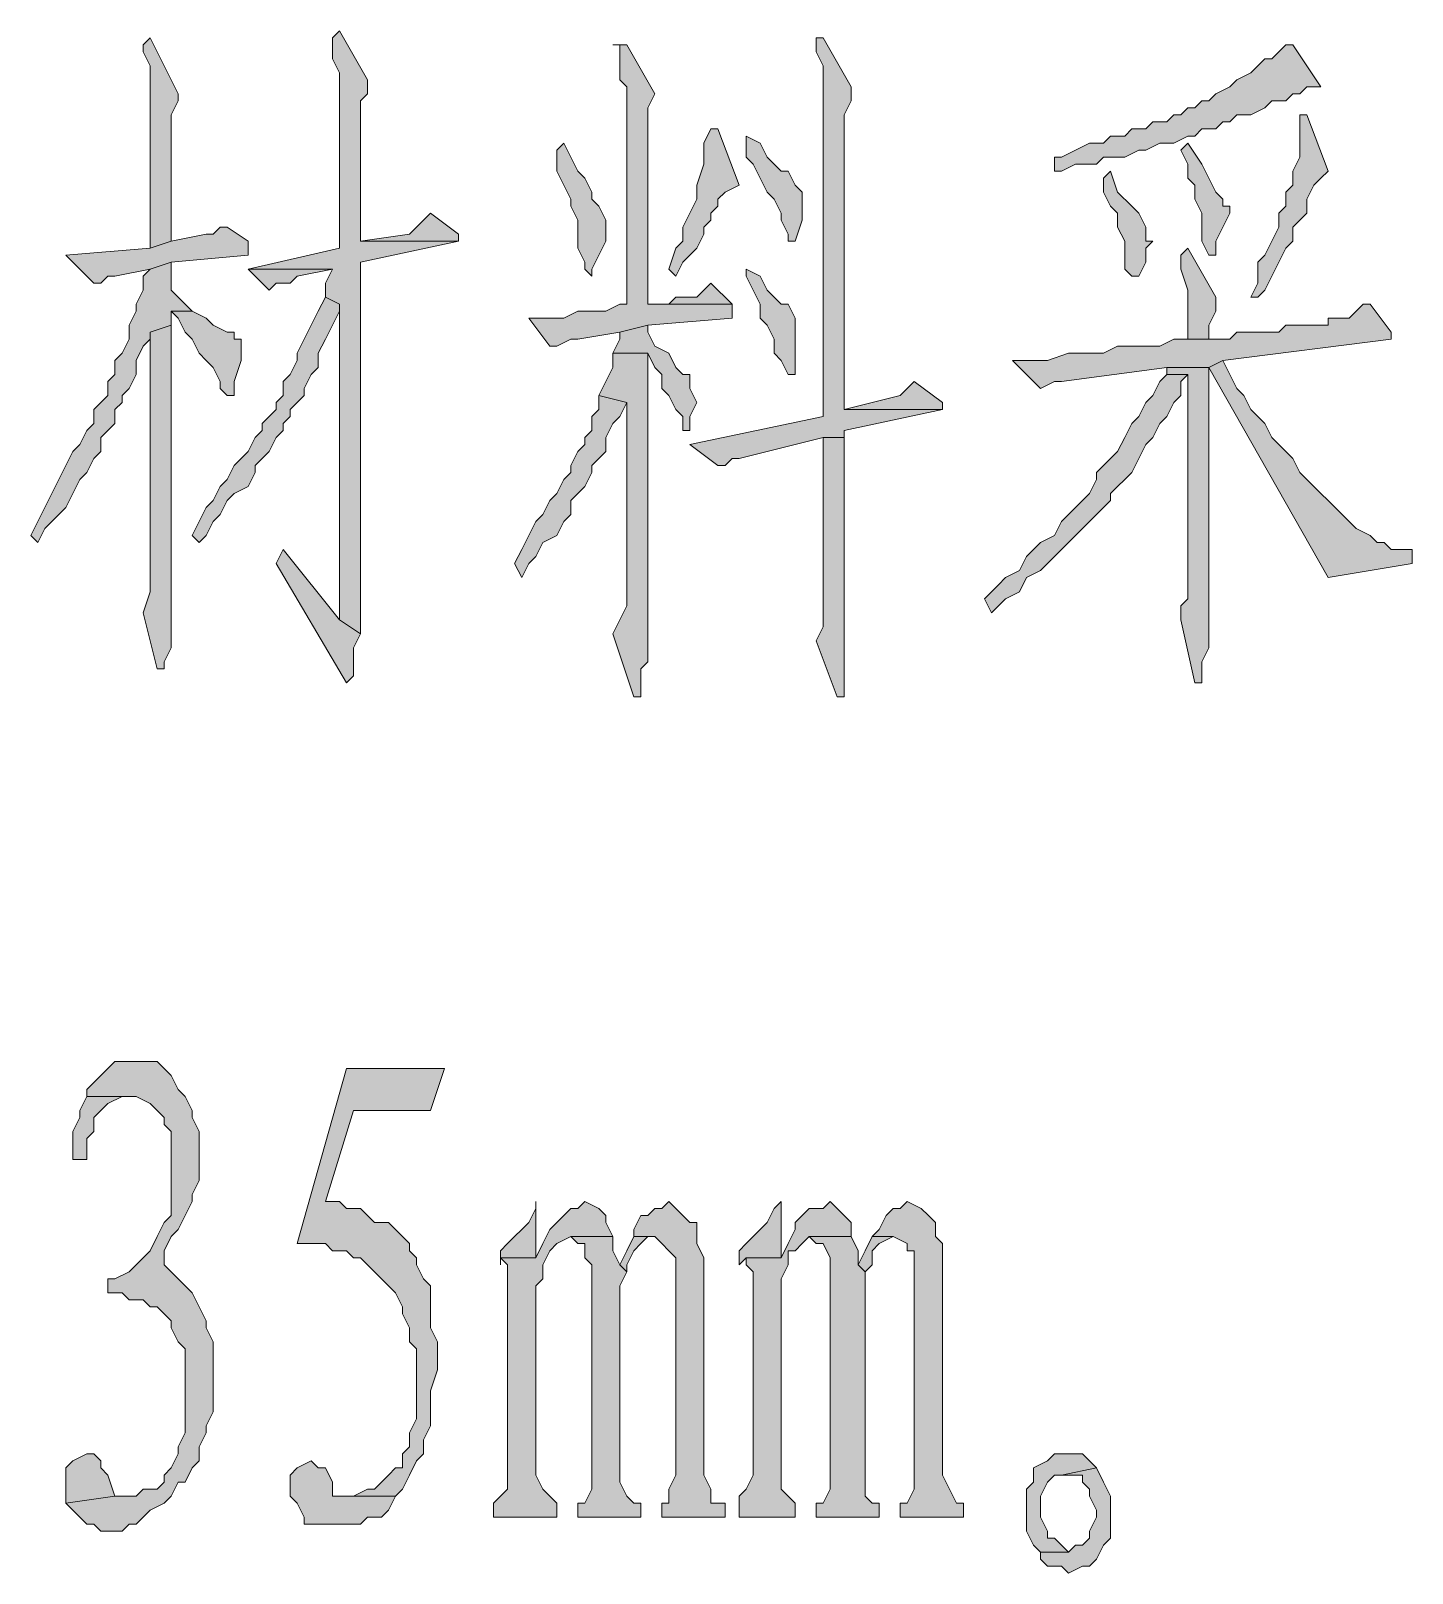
# Model space of a CAD drawing. Header units: millimetres. Extents: x 24 to 410, y 10 to 282.
# Drawn here: x 318.3 to 326.64, y 75.01 to 84.33 of the extents above; entities that cross this region are included whole.
import ezdxf

# ---------------------------------------------------------------- set-up
doc = ezdxf.new("R2010")
doc.units = ezdxf.units.MM

msp = doc.modelspace()

# ---------------------------------------------------------------- hatches: boundary and pattern name
h = msp.add_hatch(color=7)
h.dxf.hatch_style = 2
h.paths.add_polyline_path([(319.024, 84.285667), (318.981667, 84.243333), (318.981667, 84.201), (319.024, 84.116333), (319.024, 83.015667), (319.151, 83.058), (319.151, 83.439), (319.151, 83.481333), (319.151, 83.82), (319.193333, 83.904667), (319.193333, 83.947)])
h = msp.add_hatch(color=7)
h.dxf.hatch_style = 2
h.paths.add_polyline_path([(320.167, 84.328), (320.124667, 84.285667), (320.124667, 84.158667), (320.167, 84.074), (320.167, 83.015667), (319.616667, 82.888667), (320.124667, 82.888667), (320.082333, 82.804), (320.082333, 82.719333), (320.167, 82.677), (320.167, 80.772), (320.294, 80.687333), (320.294, 81.364667), (320.294, 81.534), (320.294, 82.931), (320.886667, 83.058), (320.294, 83.058), (320.294, 83.100333), (320.294, 83.904667), (320.336333, 83.947), (320.336333, 84.031667)])
h = msp.add_hatch(color=7)
h.dxf.hatch_style = 2
h.paths.add_polyline_path([(323.088, 84.285667), (323.045667, 84.285667), (323.045667, 84.201), (323.088, 84.116333), (323.088, 82.338333), (323.088, 82.296), (323.088, 81.999667), (322.283667, 81.830333), (322.453, 81.703333), (322.495333, 81.703333), (322.537667, 81.745667), (322.58, 81.745667), (323.088, 81.872667), (323.215, 81.872667), (323.215, 81.915), (323.807667, 82.042), (323.215, 82.042), (323.215, 82.126667), (323.215, 83.82), (323.257333, 83.904667), (323.257333, 83.989333)])
h = msp.add_hatch(color=7)
h.dxf.hatch_style = 2
h.paths.add_polyline_path([(321.902667, 84.243333), (321.818, 84.243333), (321.860333, 84.243333), (321.860333, 84.031667), (321.902667, 83.989333), (321.902667, 82.677), (321.860333, 82.677), (321.775667, 82.634667), (321.606333, 82.634667), (321.521667, 82.592333), (321.31, 82.592333), (321.437, 82.423), (321.479333, 82.423), (321.564, 82.465333), (321.606333, 82.465333), (321.860333, 82.507667), (322.029667, 82.55), (322.537667, 82.592333), (322.537667, 82.677), (322.029667, 82.677), (322.029667, 83.862333), (322.072, 83.947)])
h = msp.add_hatch(color=7)
h.dxf.hatch_style = 2
h.paths.add_polyline_path([(325.924333, 84.243333), (325.882, 84.243333), (325.839667, 84.201), (325.797333, 84.158667), (325.755, 84.158667), (325.712667, 84.116333), (325.670333, 84.074), (325.585667, 84.031667), (325.543333, 83.989333), (325.458667, 83.947), (325.416333, 83.904667), (325.374, 83.904667), (325.331667, 83.862333), (325.289333, 83.862333), (325.247, 83.82), (325.204667, 83.82), (325.162333, 83.777667), (325.077667, 83.777667), (325.035333, 83.735333), (324.950667, 83.735333), (324.908333, 83.693), (324.823667, 83.693), (324.781333, 83.650667), (324.696667, 83.650667), (324.612, 83.608333), (324.527333, 83.566), (324.485, 83.566), (324.485, 83.481333), (324.527333, 83.481333), (324.612, 83.523667), (324.739, 83.523667), (324.781333, 83.566), (324.908333, 83.566), (324.993, 83.608333), (325.035333, 83.608333), (325.12, 83.650667), (325.204667, 83.650667), (325.289333, 83.693), (325.331667, 83.693), (325.374, 83.735333), (325.458667, 83.735333), (325.501, 83.777667), (325.543333, 83.777667), (325.585667, 83.82), (325.670333, 83.82), (325.755, 83.862333), (325.797333, 83.904667), (325.882, 83.904667), (325.924333, 83.947), (325.966667, 83.947), (326.009, 83.989333), (326.093667, 83.989333)])
h = msp.add_hatch(color=7)
h.dxf.hatch_style = 2
h.paths.add_polyline_path([(326.009, 83.82), (325.966667, 83.82), (325.966667, 83.735333), (325.966667, 83.566), (325.924333, 83.481333), (325.924333, 83.396667), (325.882, 83.354333), (325.882, 83.269667), (325.839667, 83.227333), (325.839667, 83.142667), (325.797333, 83.058), (325.755, 82.973333), (325.712667, 82.931), (325.712667, 82.804), (325.670333, 82.719333), (325.712667, 82.719333), (325.755, 82.761667), (325.797333, 82.846333), (325.839667, 82.931), (325.882, 83.015667), (325.924333, 83.058), (325.924333, 83.142667), (325.966667, 83.185), (326.009, 83.227333), (326.009, 83.312), (326.051333, 83.396667), (326.093667, 83.439), (326.136, 83.481333)])
h = msp.add_hatch(color=7)
h.dxf.hatch_style = 2
h.paths.add_polyline_path([(322.453, 83.735333), (322.410667, 83.735333), (322.368333, 83.650667), (322.368333, 83.523667), (322.326, 83.396667), (322.326, 83.312), (322.283667, 83.227333), (322.241333, 83.142667), (322.241333, 83.058), (322.199, 83.015667), (322.156667, 82.888667), (322.199, 82.846333), (322.241333, 82.931), (322.326, 83.015667), (322.368333, 83.100333), (322.368333, 83.142667), (322.410667, 83.185), (322.410667, 83.227333), (322.453, 83.269667), (322.453, 83.312), (322.495333, 83.354333), (322.58, 83.396667)])
h = msp.add_hatch(color=7)
h.dxf.hatch_style = 2
h.paths.add_polyline_path([(321.521667, 83.650667), (321.479333, 83.608333), (321.479333, 83.481333), (321.521667, 83.396667), (321.564, 83.312), (321.564, 83.269667), (321.606333, 83.185), (321.606333, 83.015667), (321.648667, 82.931), (321.648667, 82.888667), (321.691, 82.846333), (321.691, 82.888667), (321.733333, 82.973333), (321.775667, 83.058), (321.775667, 83.185), (321.733333, 83.269667), (321.691, 83.312), (321.691, 83.354333), (321.648667, 83.439), (321.606333, 83.481333), (321.564, 83.566)])
h = msp.add_hatch(color=7)
h.dxf.hatch_style = 2
h.paths.add_polyline_path([(322.622333, 83.693), (322.622333, 83.566), (322.664667, 83.523667), (322.707, 83.439), (322.749333, 83.354333), (322.791667, 83.312), (322.834, 83.227333), (322.834, 83.185), (322.876333, 83.100333), (322.876333, 83.058), (322.918667, 83.058), (322.961, 83.185), (322.961, 83.354333), (322.918667, 83.396667), (322.876333, 83.481333), (322.834, 83.481333), (322.791667, 83.523667), (322.749333, 83.566), (322.707, 83.650667)])
h = msp.add_hatch(color=7)
h.dxf.hatch_style = 2
h.paths.add_polyline_path([(325.289333, 83.650667), (325.247, 83.608333), (325.289333, 83.523667), (325.289333, 83.439), (325.331667, 83.396667), (325.331667, 83.312), (325.374, 83.227333), (325.374, 83.058), (325.416333, 82.973333), (325.458667, 82.973333), (325.458667, 83.058), (325.501, 83.142667), (325.543333, 83.227333), (325.543333, 83.269667), (325.501, 83.269667), (325.501, 83.312), (325.458667, 83.354333), (325.416333, 83.439), (325.374, 83.523667)])
h = msp.add_hatch(color=7)
h.dxf.hatch_style = 2
h.paths.add_polyline_path([(324.823667, 83.481333), (324.781333, 83.439), (324.781333, 83.354333), (324.823667, 83.269667), (324.866, 83.227333), (324.866, 83.142667), (324.908333, 83.058), (324.908333, 82.888667), (324.950667, 82.846333), (324.993, 82.846333), (325.035333, 82.931), (325.035333, 83.015667), (325.077667, 83.058), (325.035333, 83.058), (325.035333, 83.100333), (325.035333, 83.142667), (324.993, 83.227333), (324.950667, 83.269667), (324.866, 83.354333)])
h = msp.add_hatch(color=7)
h.dxf.hatch_style = 2
h.paths.add_polyline_path([(320.717333, 83.227333), (320.675, 83.185), (320.632667, 83.142667), (320.590333, 83.100333), (320.294, 83.058), (320.886667, 83.058), (320.886667, 83.100333)])
h = msp.add_hatch(color=7)
h.dxf.hatch_style = 2
h.paths.add_polyline_path([(319.489667, 83.142667), (319.447333, 83.142667), (319.405, 83.100333), (319.362667, 83.100333), (319.151, 83.058), (319.024, 83.015667), (318.516, 82.973333), (318.685333, 82.804), (318.727667, 82.804), (318.77, 82.846333), (318.812333, 82.846333), (319.024, 82.888667), (319.151, 82.931), (319.616667, 82.973333), (319.616667, 83.058)])
h = msp.add_hatch(color=7)
h.dxf.hatch_style = 2
h.paths.add_polyline_path([(325.289333, 83.015667), (325.247, 82.973333), (325.247, 82.888667), (325.289333, 82.761667), (325.289333, 82.465333), (325.416333, 82.465333), (325.416333, 82.55), (325.458667, 82.634667), (325.458667, 82.719333)])
h = msp.add_hatch(color=7)
h.dxf.hatch_style = 2
h.paths.add_polyline_path([(319.151, 82.931), (319.024, 82.888667), (318.981667, 82.846333), (318.981667, 82.761667), (318.939333, 82.677), (318.939333, 82.634667), (318.897, 82.55), (318.897, 82.465333), (318.854667, 82.380667), (318.812333, 82.338333), (318.812333, 82.253667), (318.77, 82.211333), (318.77, 82.126667), (318.727667, 82.084333), (318.685333, 82.042), (318.685333, 81.957333), (318.643, 81.915), (318.600667, 81.830333), (318.558333, 81.788), (318.516, 81.703333), (318.473667, 81.618667), (318.431333, 81.534), (318.389, 81.449333), (318.346667, 81.364667), (318.304333, 81.28), (318.346667, 81.237667), (318.389, 81.322333), (318.473667, 81.407), (318.516, 81.449333), (318.558333, 81.534), (318.600667, 81.618667), (318.643, 81.661), (318.685333, 81.745667), (318.727667, 81.788), (318.727667, 81.872667), (318.77, 81.915), (318.812333, 81.957333), (318.812333, 82.042), (318.854667, 82.084333), (318.854667, 82.126667), (318.897, 82.169), (318.939333, 82.253667), (318.939333, 82.338333), (318.981667, 82.423), (319.024, 82.465333), (319.024, 82.507667), (319.151, 82.55), (319.151, 82.634667), (319.278, 82.634667), (319.193333, 82.719333), (319.151, 82.761667)])
h = msp.add_hatch(color=7)
h.dxf.hatch_style = 2
h.paths.add_polyline_path([(319.616667, 82.888667), (319.743667, 82.761667), (319.786, 82.804), (319.870667, 82.804), (319.913, 82.846333), (320.124667, 82.888667)])
h = msp.add_hatch(color=7)
h.dxf.hatch_style = 2
h.paths.add_polyline_path([(322.622333, 82.888667), (322.622333, 82.846333), (322.664667, 82.761667), (322.707, 82.677), (322.707, 82.592333), (322.749333, 82.55), (322.791667, 82.465333), (322.791667, 82.380667), (322.834, 82.338333), (322.876333, 82.253667), (322.918667, 82.253667), (322.918667, 82.380667), (322.918667, 82.592333), (322.876333, 82.677), (322.834, 82.677), (322.791667, 82.719333), (322.749333, 82.761667), (322.707, 82.846333)])
h = msp.add_hatch(color=7)
h.dxf.hatch_style = 2
h.paths.add_polyline_path([(322.410667, 82.804), (322.326, 82.719333), (322.199, 82.719333), (322.156667, 82.677), (322.029667, 82.677), (322.537667, 82.677)])
h = msp.add_hatch(color=7)
h.dxf.hatch_style = 2
h.paths.add_polyline_path([(320.082333, 82.719333), (320.04, 82.634667), (319.997667, 82.55), (319.955333, 82.465333), (319.913, 82.380667), (319.913, 82.338333), (319.870667, 82.253667), (319.828333, 82.211333), (319.828333, 82.126667), (319.786, 82.084333), (319.786, 82.042), (319.743667, 81.999667), (319.701333, 81.957333), (319.701333, 81.915), (319.659, 81.872667), (319.616667, 81.788), (319.574333, 81.745667), (319.532, 81.703333), (319.489667, 81.618667), (319.447333, 81.576333), (319.405, 81.491667), (319.362667, 81.449333), (319.320333, 81.364667), (319.278, 81.28), (319.320333, 81.237667), (319.362667, 81.28), (319.405, 81.364667), (319.447333, 81.407), (319.489667, 81.491667), (319.532, 81.534), (319.616667, 81.576333), (319.659, 81.661), (319.659, 81.703333), (319.701333, 81.745667), (319.743667, 81.788), (319.786, 81.872667), (319.828333, 81.915), (319.828333, 81.957333), (319.870667, 81.999667), (319.870667, 82.042), (319.913, 82.084333), (319.955333, 82.126667), (319.955333, 82.169), (319.997667, 82.253667), (320.04, 82.296), (320.04, 82.380667), (320.082333, 82.465333), (320.124667, 82.55), (320.167, 82.634667), (320.167, 82.677)])
h = msp.add_hatch(color=7)
h.dxf.hatch_style = 2
h.paths.add_polyline_path([(319.278, 82.634667), (319.151, 82.634667), (319.193333, 82.592333), (319.235667, 82.507667), (319.278, 82.465333), (319.320333, 82.380667), (319.362667, 82.338333), (319.405, 82.296), (319.447333, 82.211333), (319.447333, 82.169), (319.489667, 82.126667), (319.532, 82.126667), (319.532, 82.211333), (319.574333, 82.338333), (319.574333, 82.465333), (319.532, 82.465333), (319.532, 82.507667), (319.489667, 82.507667), (319.405, 82.55), (319.362667, 82.592333)])
h = msp.add_hatch(color=7)
h.dxf.hatch_style = 2
h.paths.add_polyline_path([(326.39, 82.677), (326.347667, 82.677), (326.305333, 82.634667), (326.263, 82.592333), (326.136, 82.592333), (326.136, 82.55), (325.882, 82.55), (325.839667, 82.507667), (325.585667, 82.507667), (325.543333, 82.465333), (325.458667, 82.465333), (325.204667, 82.465333), (325.12, 82.423), (324.866, 82.423), (324.781333, 82.380667), (324.569667, 82.380667), (324.442667, 82.338333), (324.231, 82.338333), (324.400333, 82.169), (324.485, 82.211333), (324.527333, 82.211333), (325.162333, 82.296), (325.416333, 82.296), (325.501, 82.338333), (326.517, 82.465333), (326.517, 82.507667)])
h = msp.add_hatch(color=7)
h.dxf.hatch_style = 2
h.paths.add_polyline_path([(319.151, 82.55), (319.024, 82.507667), (319.024, 80.941333), (318.981667, 80.814333), (319.066333, 80.475667), (319.108667, 80.475667), (319.108667, 80.518), (319.151, 80.602667)])
h = msp.add_hatch(color=7)
h.dxf.hatch_style = 2
h.paths.add_polyline_path([(322.029667, 82.55), (321.860333, 82.507667), (321.860333, 82.465333), (321.818, 82.380667), (322.029667, 82.380667), (322.072, 82.296), (322.114333, 82.253667), (322.114333, 82.169), (322.156667, 82.126667), (322.199, 82.042), (322.241333, 81.999667), (322.241333, 81.915), (322.283667, 81.915), (322.283667, 81.999667), (322.326, 82.084333), (322.283667, 82.169), (322.283667, 82.253667), (322.241333, 82.253667), (322.199, 82.296), (322.156667, 82.380667), (322.072, 82.423), (322.029667, 82.507667)])
h = msp.add_hatch(color=7)
h.dxf.hatch_style = 2
h.paths.add_polyline_path([(321.818, 82.380667), (321.818, 82.296), (321.775667, 82.211333), (321.733333, 82.126667), (321.902667, 82.084333), (321.902667, 80.856667), (321.860333, 80.772), (321.818, 80.687333), (321.945, 80.306333), (321.987333, 80.306333), (321.987333, 80.475667), (322.029667, 80.518), (322.029667, 82.380667)])
h = msp.add_hatch(color=7)
h.dxf.hatch_style = 2
h.paths.add_polyline_path([(325.501, 82.338333), (325.416333, 82.296), (326.136, 81.026), (326.644, 81.110667), (326.644, 81.195333), (326.601667, 81.195333), (326.517, 81.195333), (326.474667, 81.237667), (326.432333, 81.237667), (326.39, 81.28), (326.305333, 81.322333), (326.263, 81.364667), (326.220667, 81.407), (326.178333, 81.449333), (326.136, 81.491667), (326.093667, 81.534), (326.051333, 81.576333), (326.009, 81.618667), (325.966667, 81.661), (325.924333, 81.745667), (325.882, 81.788), (325.839667, 81.830333), (325.797333, 81.872667), (325.755, 81.957333), (325.712667, 81.999667), (325.670333, 82.042), (325.628, 82.126667), (325.585667, 82.169), (325.543333, 82.253667)])
h = msp.add_hatch(color=7)
h.dxf.hatch_style = 2
h.paths.add_polyline_path([(325.162333, 82.253667), (325.12, 82.211333), (325.077667, 82.126667), (325.035333, 82.084333), (324.993, 81.999667), (324.950667, 81.957333), (324.908333, 81.872667), (324.866, 81.788), (324.823667, 81.745667), (324.781333, 81.703333), (324.739, 81.661), (324.739, 81.618667), (324.696667, 81.534), (324.654333, 81.491667), (324.612, 81.449333), (324.569667, 81.407), (324.527333, 81.364667), (324.485, 81.28), (324.400333, 81.237667), (324.358, 81.195333), (324.315667, 81.153), (324.273333, 81.068333), (324.188667, 81.026), (324.146333, 80.983667), (324.061667, 80.899), (324.104, 80.814333), (324.146333, 80.856667), (324.188667, 80.899), (324.273333, 80.941333), (324.315667, 81.026), (324.400333, 81.068333), (324.442667, 81.110667), (324.485, 81.153), (324.527333, 81.195333), (324.569667, 81.237667), (324.654333, 81.322333), (324.696667, 81.364667), (324.739, 81.407), (324.781333, 81.449333), (324.823667, 81.491667), (324.823667, 81.534), (324.866, 81.576333), (324.908333, 81.618667), (324.950667, 81.661), (324.993, 81.745667), (325.035333, 81.830333), (325.077667, 81.872667), (325.12, 81.957333), (325.162333, 81.999667), (325.204667, 82.084333), (325.247, 82.126667), (325.247, 82.211333), (325.289333, 82.253667)])
h = msp.add_hatch(color=7)
h.dxf.hatch_style = 2
h.paths.add_polyline_path([(325.416333, 82.296), (325.162333, 82.296), (325.162333, 82.253667), (325.289333, 82.253667), (325.289333, 82.169), (325.289333, 80.899), (325.247, 80.856667), (325.247, 80.772), (325.331667, 80.391), (325.374, 80.391), (325.374, 80.433333), (325.374, 80.518), (325.416333, 80.602667), (325.416333, 80.687333)])
h = msp.add_hatch(color=7)
h.dxf.hatch_style = 2
h.paths.add_polyline_path([(323.638333, 82.211333), (323.596, 82.169), (323.553667, 82.126667), (323.215, 82.042), (323.807667, 82.042), (323.807667, 82.084333)])
h = msp.add_hatch(color=7)
h.dxf.hatch_style = 2
h.paths.add_polyline_path([(321.733333, 82.126667), (321.733333, 82.042), (321.691, 81.999667), (321.691, 81.915), (321.648667, 81.872667), (321.648667, 81.830333), (321.606333, 81.788), (321.564, 81.703333), (321.564, 81.661), (321.521667, 81.618667), (321.479333, 81.534), (321.437, 81.491667), (321.394667, 81.407), (321.352333, 81.364667), (321.31, 81.28), (321.267667, 81.195333), (321.225333, 81.110667), (321.267667, 81.026), (321.31, 81.110667), (321.352333, 81.153), (321.394667, 81.237667), (321.479333, 81.28), (321.521667, 81.364667), (321.564, 81.407), (321.564, 81.491667), (321.606333, 81.534), (321.648667, 81.576333), (321.691, 81.661), (321.691, 81.703333), (321.733333, 81.745667), (321.775667, 81.788), (321.775667, 81.872667), (321.818, 81.957333), (321.860333, 81.999667), (321.902667, 82.084333)])
h = msp.add_hatch(color=7)
h.dxf.hatch_style = 2
h.paths.add_polyline_path([(323.215, 81.872667), (323.088, 81.872667), (323.088, 81.830333), (323.088, 80.729667), (323.045667, 80.645), (323.172667, 80.306333), (323.215, 80.306333), (323.215, 80.348667), (323.215, 80.433333), (323.215, 80.475667)])
h = msp.add_hatch(color=7)
h.dxf.hatch_style = 2
h.paths.add_polyline_path([(319.828333, 81.195333), (319.786, 81.110667), (320.209333, 80.391), (320.251667, 80.433333), (320.251667, 80.602667), (320.294, 80.687333), (320.167, 80.772)])
h = msp.add_hatch(color=7)
h.dxf.hatch_style = 2
h.paths.add_polyline_path([(318.939333, 78.105), (318.812333, 78.105), (318.77, 78.062667), (318.727667, 78.020333), (318.685333, 77.978), (318.643, 77.935667), (318.643, 77.893333), (318.897, 77.893333), (318.939333, 77.893333), (319.024, 77.851), (319.066333, 77.808667), (319.108667, 77.766333), (319.108667, 77.724), (319.151, 77.681667), (319.151, 77.173667), (319.108667, 77.131333), (319.066333, 77.046667), (319.024, 76.962), (318.981667, 76.919667), (318.939333, 76.877333), (318.897, 76.835), (318.812333, 76.792667), (318.77, 76.792667), (318.77, 76.708), (318.854667, 76.708), (318.897, 76.665667), (318.981667, 76.665667), (319.024, 76.623333), (319.066333, 76.623333), (319.108667, 76.581), (319.151, 76.538667), (319.151, 76.496333), (319.193333, 76.411667), (319.235667, 76.369333), (319.235667, 75.861333), (319.193333, 75.776667), (319.193333, 75.734333), (319.151, 75.649667), (319.108667, 75.607333), (319.108667, 75.565), (319.066333, 75.522667), (318.981667, 75.522667), (318.939333, 75.480333), (318.812333, 75.480333), (318.516, 75.438), (318.558333, 75.395667), (318.600667, 75.353333), (318.643, 75.311), (318.685333, 75.311), (318.727667, 75.268667), (318.854667, 75.268667), (318.897, 75.311), (318.939333, 75.311), (318.981667, 75.353333), (319.024, 75.395667), (319.108667, 75.438), (319.151, 75.480333), (319.193333, 75.565), (319.235667, 75.565), (319.278, 75.649667), (319.320333, 75.692), (319.320333, 75.776667), (319.362667, 75.861333), (319.362667, 75.903667), (319.405, 75.988333), (319.405, 76.411667), (319.362667, 76.496333), (319.362667, 76.538667), (319.320333, 76.623333), (319.278, 76.708), (319.235667, 76.750333), (319.193333, 76.792667), (319.151, 76.835), (319.108667, 76.877333), (319.108667, 76.962), (319.151, 77.046667), (319.193333, 77.089), (319.235667, 77.173667), (319.278, 77.258333), (319.278, 77.300667), (319.320333, 77.385333), (319.320333, 77.681667), (319.278, 77.766333), (319.278, 77.808667), (319.235667, 77.893333), (319.193333, 77.935667), (319.151, 78.020333), (319.108667, 78.062667), (319.066333, 78.105)])
h = msp.add_hatch(color=7)
h.dxf.hatch_style = 2
h.paths.add_polyline_path([(320.802, 78.062667), (320.209333, 78.062667), (319.913, 77.004333), (320.082333, 77.004333), (320.124667, 76.962), (320.209333, 76.962), (320.251667, 76.919667), (320.294, 76.919667), (320.336333, 76.877333), (320.378667, 76.835), (320.421, 76.792667), (320.463333, 76.750333), (320.505667, 76.708), (320.548, 76.623333), (320.548, 76.581), (320.590333, 76.496333), (320.590333, 76.411667), (320.632667, 76.369333), (320.632667, 75.946), (320.590333, 75.861333), (320.590333, 75.776667), (320.548, 75.734333), (320.548, 75.649667), (320.505667, 75.649667), (320.463333, 75.607333), (320.421, 75.565), (320.378667, 75.522667), (320.336333, 75.522667), (320.251667, 75.480333), (320.124667, 75.480333), (320.505667, 75.480333), (320.548, 75.522667), (320.590333, 75.607333), (320.632667, 75.692), (320.675, 75.734333), (320.675, 75.819), (320.717333, 75.903667), (320.717333, 76.115333), (320.759667, 76.242333), (320.759667, 76.411667), (320.717333, 76.496333), (320.717333, 76.750333), (320.675, 76.792667), (320.632667, 76.877333), (320.632667, 76.919667), (320.590333, 76.962), (320.590333, 77.004333), (320.548, 77.046667), (320.505667, 77.089), (320.463333, 77.131333), (320.378667, 77.131333), (320.336333, 77.173667), (320.294, 77.216), (320.209333, 77.216), (320.167, 77.258333), (320.082333, 77.258333), (320.251667, 77.808667), (320.717333, 77.808667)])
h = msp.add_hatch(color=7)
h.dxf.hatch_style = 2
h.paths.add_polyline_path([(318.643, 77.893333), (318.600667, 77.808667), (318.600667, 77.766333), (318.558333, 77.681667), (318.558333, 77.512333), (318.643, 77.512333), (318.643, 77.639333), (318.685333, 77.681667), (318.685333, 77.766333), (318.727667, 77.808667), (318.77, 77.851), (318.854667, 77.893333), (318.897, 77.893333)])
h = msp.add_hatch(color=7)
h.dxf.hatch_style = 2
h.paths.add_polyline_path([(321.648667, 77.258333), (321.606333, 77.216), (321.564, 77.216), (321.521667, 77.173667), (321.479333, 77.131333), (321.437, 77.089), (321.394667, 77.004333), (321.352333, 76.919667), (321.140667, 76.919667), (321.183, 76.877333), (321.183, 75.522667), (321.140667, 75.480333), (321.098333, 75.438), (321.098333, 75.353333), (321.479333, 75.353333), (321.479333, 75.438), (321.437, 75.480333), (321.394667, 75.522667), (321.352333, 75.607333), (321.352333, 76.750333), (321.394667, 76.792667), (321.394667, 76.877333), (321.437, 76.962), (321.479333, 77.004333), (321.564, 77.046667), (321.818, 77.046667), (321.775667, 77.131333), (321.775667, 77.173667), (321.733333, 77.216)])
h = msp.add_hatch(color=7)
h.dxf.hatch_style = 2
h.paths.add_polyline_path([(321.352333, 77.258333), (321.352333, 77.216), (321.31, 77.131333), (321.267667, 77.089), (321.225333, 77.046667), (321.183, 77.004333), (321.140667, 76.962), (321.140667, 76.877333), (321.140667, 76.919667), (321.352333, 76.919667)])
h = msp.add_hatch(color=7)
h.dxf.hatch_style = 2
h.paths.add_polyline_path([(322.156667, 77.258333), (322.114333, 77.216), (322.072, 77.216), (322.029667, 77.173667), (321.987333, 77.173667), (321.945, 77.089), (321.945, 77.046667), (322.029667, 77.046667), (322.072, 77.046667), (322.114333, 77.004333), (322.156667, 76.962), (322.199, 76.919667), (322.199, 75.607333), (322.156667, 75.522667), (322.156667, 75.438), (322.114333, 75.438), (322.114333, 75.353333), (322.495333, 75.353333), (322.495333, 75.438), (322.410667, 75.438), (322.410667, 75.522667), (322.368333, 75.607333), (322.368333, 76.919667), (322.326, 77.004333), (322.326, 77.131333), (322.283667, 77.131333), (322.241333, 77.173667), (322.199, 77.216)])
h = msp.add_hatch(color=7)
h.dxf.hatch_style = 2
h.paths.add_polyline_path([(322.834, 77.258333), (322.791667, 77.216), (322.749333, 77.131333), (322.707, 77.089), (322.664667, 77.046667), (322.622333, 77.004333), (322.58, 76.962), (322.58, 76.877333), (322.622333, 76.919667), (322.834, 76.919667)])
h = msp.add_hatch(color=7)
h.dxf.hatch_style = 2
h.paths.add_polyline_path([(323.130333, 77.258333), (323.088, 77.216), (323.003333, 77.216), (322.961, 77.173667), (322.918667, 77.131333), (322.918667, 77.089), (322.876333, 77.004333), (322.834, 76.919667), (322.622333, 76.919667), (322.622333, 76.877333), (322.664667, 76.835), (322.664667, 75.607333), (322.622333, 75.522667), (322.58, 75.480333), (322.58, 75.353333), (322.918667, 75.353333), (322.918667, 75.438), (322.876333, 75.480333), (322.834, 75.522667), (322.834, 76.792667), (322.876333, 76.877333), (322.876333, 76.962), (322.918667, 76.962), (322.961, 77.004333), (323.003333, 77.046667), (323.257333, 77.046667), (323.257333, 77.131333), (323.215, 77.173667), (323.172667, 77.216)])
h = msp.add_hatch(color=7)
h.dxf.hatch_style = 2
h.paths.add_polyline_path([(323.596, 77.258333), (323.553667, 77.216), (323.511333, 77.216), (323.469, 77.173667), (323.426667, 77.089), (323.384333, 77.046667), (323.511333, 77.046667), (323.596, 77.004333), (323.596, 76.962), (323.638333, 76.962), (323.638333, 75.522667), (323.596, 75.438), (323.553667, 75.438), (323.553667, 75.353333), (323.934667, 75.353333), (323.934667, 75.438), (323.892333, 75.438), (323.85, 75.522667), (323.807667, 75.607333), (323.807667, 77.004333), (323.765333, 77.046667), (323.765333, 77.131333), (323.723, 77.173667), (323.680667, 77.216)])
h = msp.add_hatch(color=7)
h.dxf.hatch_style = 2
h.paths.add_polyline_path([(321.818, 77.046667), (321.564, 77.046667), (321.606333, 77.004333), (321.648667, 77.004333), (321.648667, 76.919667), (321.691, 76.877333), (321.691, 75.522667), (321.648667, 75.438), (321.606333, 75.438), (321.606333, 75.353333), (321.987333, 75.353333), (321.987333, 75.438), (321.945, 75.438), (321.902667, 75.480333), (321.860333, 75.565), (321.860333, 76.750333), (321.902667, 76.835), (321.860333, 76.877333), (321.818, 76.962)])
h = msp.add_hatch(color=7)
h.dxf.hatch_style = 2
h.paths.add_polyline_path([(321.945, 77.046667), (321.902667, 76.962), (321.860333, 76.877333), (321.902667, 76.835), (321.902667, 76.877333), (321.945, 76.962), (321.987333, 77.004333), (322.029667, 77.046667)])
h = msp.add_hatch(color=7)
h.dxf.hatch_style = 2
h.paths.add_polyline_path([(323.257333, 77.046667), (323.003333, 77.046667), (323.045667, 77.004333), (323.088, 77.004333), (323.130333, 76.919667), (323.130333, 75.522667), (323.088, 75.438), (323.045667, 75.438), (323.045667, 75.353333), (323.426667, 75.353333), (323.426667, 75.438), (323.384333, 75.438), (323.342, 75.480333), (323.342, 76.835), (323.299667, 76.877333), (323.299667, 76.962)])
h = msp.add_hatch(color=7)
h.dxf.hatch_style = 2
h.paths.add_polyline_path([(323.384333, 77.046667), (323.342, 76.962), (323.299667, 76.877333), (323.342, 76.835), (323.384333, 76.877333), (323.384333, 76.962), (323.426667, 77.004333), (323.511333, 77.046667)])
h = msp.add_hatch(color=7)
h.dxf.hatch_style = 2
h.paths.add_polyline_path([(318.643, 75.734333), (318.558333, 75.692), (318.516, 75.649667), (318.516, 75.438), (318.812333, 75.480333), (318.77, 75.607333), (318.727667, 75.649667), (318.727667, 75.692), (318.685333, 75.734333)])
h = msp.add_hatch(color=7)
h.dxf.hatch_style = 2
h.paths.add_polyline_path([(324.527333, 75.734333), (324.485, 75.734333), (324.442667, 75.692), (324.358, 75.649667), (324.358, 75.565), (324.315667, 75.522667), (324.315667, 75.268667), (324.358, 75.184), (324.400333, 75.141667), (324.569667, 75.141667), (324.527333, 75.184), (324.485, 75.226333), (324.442667, 75.226333), (324.442667, 75.268667), (324.400333, 75.353333), (324.400333, 75.480333), (324.442667, 75.565), (324.485, 75.607333), (324.527333, 75.607333), (324.739, 75.649667), (324.696667, 75.692), (324.654333, 75.734333)])
h = msp.add_hatch(color=7)
h.dxf.hatch_style = 2
h.paths.add_polyline_path([(319.997667, 75.692), (319.913, 75.649667), (319.870667, 75.607333), (319.870667, 75.480333), (319.913, 75.438), (319.955333, 75.353333), (319.955333, 75.311), (319.997667, 75.311), (320.294, 75.311), (320.336333, 75.353333), (320.421, 75.353333), (320.463333, 75.395667), (320.505667, 75.480333), (320.124667, 75.480333), (320.124667, 75.565), (320.082333, 75.649667), (320.04, 75.649667)])
h = msp.add_hatch(color=7)
h.dxf.hatch_style = 2
h.paths.add_polyline_path([(324.739, 75.649667), (324.527333, 75.607333), (324.654333, 75.607333), (324.654333, 75.565), (324.696667, 75.522667), (324.696667, 75.480333), (324.739, 75.395667), (324.739, 75.353333), (324.696667, 75.268667), (324.696667, 75.226333), (324.654333, 75.184), (324.612, 75.184), (324.569667, 75.141667), (324.400333, 75.141667), (324.400333, 75.099333), (324.442667, 75.057), (324.527333, 75.057), (324.569667, 75.014667), (324.654333, 75.057), (324.696667, 75.057), (324.739, 75.099333), (324.781333, 75.184), (324.823667, 75.226333), (324.823667, 75.311), (324.823667, 75.480333), (324.781333, 75.565)])

# ---------------------------------------------------------------- linework, layer by layer
at = {"color": 7, "lineweight": 0}
for points in [[(319.024, 84.285667), (318.981667, 84.243333), (318.981667, 84.201), (319.024, 84.116333), (319.024, 83.015667), (319.151, 83.058), (319.151, 83.439), (319.151, 83.481333), (319.151, 83.82), (319.193333, 83.904667), (319.193333, 83.947)], [(320.167, 84.328), (320.124667, 84.285667), (320.124667, 84.158667), (320.167, 84.074), (320.167, 83.015667), (319.616667, 82.888667), (320.124667, 82.888667), (320.082333, 82.804), (320.082333, 82.719333), (320.167, 82.677), (320.167, 80.772), (320.294, 80.687333), (320.294, 81.364667), (320.294, 81.534), (320.294, 82.931), (320.886667, 83.058), (320.294, 83.058), (320.294, 83.100333), (320.294, 83.904667), (320.336333, 83.947), (320.336333, 84.031667)], [(323.088, 84.285667), (323.045667, 84.285667), (323.045667, 84.201), (323.088, 84.116333), (323.088, 82.338333), (323.088, 82.296), (323.088, 81.999667), (322.283667, 81.830333), (322.453, 81.703333), (322.495333, 81.703333), (322.537667, 81.745667), (322.58, 81.745667), (323.088, 81.872667), (323.215, 81.872667), (323.215, 81.915), (323.807667, 82.042), (323.215, 82.042), (323.215, 82.126667), (323.215, 83.82), (323.257333, 83.904667), (323.257333, 83.989333)], [(321.902667, 84.243333), (321.818, 84.243333), (321.860333, 84.243333), (321.860333, 84.031667), (321.902667, 83.989333), (321.902667, 82.677), (321.860333, 82.677), (321.775667, 82.634667), (321.606333, 82.634667), (321.521667, 82.592333), (321.31, 82.592333), (321.437, 82.423), (321.479333, 82.423), (321.564, 82.465333), (321.606333, 82.465333), (321.860333, 82.507667), (322.029667, 82.55), (322.537667, 82.592333), (322.537667, 82.677), (322.029667, 82.677), (322.029667, 83.862333), (322.072, 83.947)], [(325.924333, 84.243333), (325.882, 84.243333), (325.839667, 84.201), (325.797333, 84.158667), (325.755, 84.158667), (325.712667, 84.116333), (325.670333, 84.074), (325.585667, 84.031667), (325.543333, 83.989333), (325.458667, 83.947), (325.416333, 83.904667), (325.374, 83.904667), (325.331667, 83.862333), (325.289333, 83.862333), (325.247, 83.82), (325.204667, 83.82), (325.162333, 83.777667), (325.077667, 83.777667), (325.035333, 83.735333), (324.950667, 83.735333), (324.908333, 83.693), (324.823667, 83.693), (324.781333, 83.650667), (324.696667, 83.650667), (324.612, 83.608333), (324.527333, 83.566), (324.485, 83.566), (324.485, 83.481333), (324.527333, 83.481333), (324.612, 83.523667), (324.739, 83.523667), (324.781333, 83.566), (324.908333, 83.566), (324.993, 83.608333), (325.035333, 83.608333), (325.12, 83.650667), (325.204667, 83.650667), (325.289333, 83.693), (325.331667, 83.693), (325.374, 83.735333), (325.458667, 83.735333), (325.501, 83.777667), (325.543333, 83.777667), (325.585667, 83.82), (325.670333, 83.82), (325.755, 83.862333), (325.797333, 83.904667), (325.882, 83.904667), (325.924333, 83.947), (325.966667, 83.947), (326.009, 83.989333), (326.093667, 83.989333)], [(326.009, 83.82), (325.966667, 83.82), (325.966667, 83.735333), (325.966667, 83.566), (325.924333, 83.481333), (325.924333, 83.396667), (325.882, 83.354333), (325.882, 83.269667), (325.839667, 83.227333), (325.839667, 83.142667), (325.797333, 83.058), (325.755, 82.973333), (325.712667, 82.931), (325.712667, 82.804), (325.670333, 82.719333), (325.712667, 82.719333), (325.755, 82.761667), (325.797333, 82.846333), (325.839667, 82.931), (325.882, 83.015667), (325.924333, 83.058), (325.924333, 83.142667), (325.966667, 83.185), (326.009, 83.227333), (326.009, 83.312), (326.051333, 83.396667), (326.093667, 83.439), (326.136, 83.481333)], [(322.453, 83.735333), (322.410667, 83.735333), (322.368333, 83.650667), (322.368333, 83.523667), (322.326, 83.396667), (322.326, 83.312), (322.283667, 83.227333), (322.241333, 83.142667), (322.241333, 83.058), (322.199, 83.015667), (322.156667, 82.888667), (322.199, 82.846333), (322.241333, 82.931), (322.326, 83.015667), (322.368333, 83.100333), (322.368333, 83.142667), (322.410667, 83.185), (322.410667, 83.227333), (322.453, 83.269667), (322.453, 83.312), (322.495333, 83.354333), (322.58, 83.396667)], [(321.521667, 83.650667), (321.479333, 83.608333), (321.479333, 83.481333), (321.521667, 83.396667), (321.564, 83.312), (321.564, 83.269667), (321.606333, 83.185), (321.606333, 83.015667), (321.648667, 82.931), (321.648667, 82.888667), (321.691, 82.846333), (321.691, 82.888667), (321.733333, 82.973333), (321.775667, 83.058), (321.775667, 83.185), (321.733333, 83.269667), (321.691, 83.312), (321.691, 83.354333), (321.648667, 83.439), (321.606333, 83.481333), (321.564, 83.566)], [(322.622333, 83.693), (322.622333, 83.566), (322.664667, 83.523667), (322.707, 83.439), (322.749333, 83.354333), (322.791667, 83.312), (322.834, 83.227333), (322.834, 83.185), (322.876333, 83.100333), (322.876333, 83.058), (322.918667, 83.058), (322.961, 83.185), (322.961, 83.354333), (322.918667, 83.396667), (322.876333, 83.481333), (322.834, 83.481333), (322.791667, 83.523667), (322.749333, 83.566), (322.707, 83.650667)], [(325.289333, 83.650667), (325.247, 83.608333), (325.289333, 83.523667), (325.289333, 83.439), (325.331667, 83.396667), (325.331667, 83.312), (325.374, 83.227333), (325.374, 83.058), (325.416333, 82.973333), (325.458667, 82.973333), (325.458667, 83.058), (325.501, 83.142667), (325.543333, 83.227333), (325.543333, 83.269667), (325.501, 83.269667), (325.501, 83.312), (325.458667, 83.354333), (325.416333, 83.439), (325.374, 83.523667)], [(324.823667, 83.481333), (324.781333, 83.439), (324.781333, 83.354333), (324.823667, 83.269667), (324.866, 83.227333), (324.866, 83.142667), (324.908333, 83.058), (324.908333, 82.888667), (324.950667, 82.846333), (324.993, 82.846333), (325.035333, 82.931), (325.035333, 83.015667), (325.077667, 83.058), (325.035333, 83.058), (325.035333, 83.100333), (325.035333, 83.142667), (324.993, 83.227333), (324.950667, 83.269667), (324.866, 83.354333)], [(320.717333, 83.227333), (320.675, 83.185), (320.632667, 83.142667), (320.590333, 83.100333), (320.294, 83.058), (320.886667, 83.058), (320.886667, 83.100333)], [(319.489667, 83.142667), (319.447333, 83.142667), (319.405, 83.100333), (319.362667, 83.100333), (319.151, 83.058), (319.024, 83.015667), (318.516, 82.973333), (318.685333, 82.804), (318.727667, 82.804), (318.77, 82.846333), (318.812333, 82.846333), (319.024, 82.888667), (319.151, 82.931), (319.616667, 82.973333), (319.616667, 83.058)], [(325.289333, 83.015667), (325.247, 82.973333), (325.247, 82.888667), (325.289333, 82.761667), (325.289333, 82.465333), (325.416333, 82.465333), (325.416333, 82.55), (325.458667, 82.634667), (325.458667, 82.719333)], [(319.151, 82.931), (319.024, 82.888667), (318.981667, 82.846333), (318.981667, 82.761667), (318.939333, 82.677), (318.939333, 82.634667), (318.897, 82.55), (318.897, 82.465333), (318.854667, 82.380667), (318.812333, 82.338333), (318.812333, 82.253667), (318.77, 82.211333), (318.77, 82.126667), (318.727667, 82.084333), (318.685333, 82.042), (318.685333, 81.957333), (318.643, 81.915), (318.600667, 81.830333), (318.558333, 81.788), (318.516, 81.703333), (318.473667, 81.618667), (318.431333, 81.534), (318.389, 81.449333), (318.346667, 81.364667), (318.304333, 81.28), (318.346667, 81.237667), (318.389, 81.322333), (318.473667, 81.407), (318.516, 81.449333), (318.558333, 81.534), (318.600667, 81.618667), (318.643, 81.661), (318.685333, 81.745667), (318.727667, 81.788), (318.727667, 81.872667), (318.77, 81.915), (318.812333, 81.957333), (318.812333, 82.042), (318.854667, 82.084333), (318.854667, 82.126667), (318.897, 82.169), (318.939333, 82.253667), (318.939333, 82.338333), (318.981667, 82.423), (319.024, 82.465333), (319.024, 82.507667), (319.151, 82.55), (319.151, 82.634667), (319.278, 82.634667), (319.193333, 82.719333), (319.151, 82.761667)], [(319.616667, 82.888667), (319.743667, 82.761667), (319.786, 82.804), (319.870667, 82.804), (319.913, 82.846333), (320.124667, 82.888667)], [(322.622333, 82.888667), (322.622333, 82.846333), (322.664667, 82.761667), (322.707, 82.677), (322.707, 82.592333), (322.749333, 82.55), (322.791667, 82.465333), (322.791667, 82.380667), (322.834, 82.338333), (322.876333, 82.253667), (322.918667, 82.253667), (322.918667, 82.380667), (322.918667, 82.592333), (322.876333, 82.677), (322.834, 82.677), (322.791667, 82.719333), (322.749333, 82.761667), (322.707, 82.846333)], [(322.410667, 82.804), (322.326, 82.719333), (322.199, 82.719333), (322.156667, 82.677), (322.029667, 82.677), (322.537667, 82.677)], [(320.082333, 82.719333), (320.04, 82.634667), (319.997667, 82.55), (319.955333, 82.465333), (319.913, 82.380667), (319.913, 82.338333), (319.870667, 82.253667), (319.828333, 82.211333), (319.828333, 82.126667), (319.786, 82.084333), (319.786, 82.042), (319.743667, 81.999667), (319.701333, 81.957333), (319.701333, 81.915), (319.659, 81.872667), (319.616667, 81.788), (319.574333, 81.745667), (319.532, 81.703333), (319.489667, 81.618667), (319.447333, 81.576333), (319.405, 81.491667), (319.362667, 81.449333), (319.320333, 81.364667), (319.278, 81.28), (319.320333, 81.237667), (319.362667, 81.28), (319.405, 81.364667), (319.447333, 81.407), (319.489667, 81.491667), (319.532, 81.534), (319.616667, 81.576333), (319.659, 81.661), (319.659, 81.703333), (319.701333, 81.745667), (319.743667, 81.788), (319.786, 81.872667), (319.828333, 81.915), (319.828333, 81.957333), (319.870667, 81.999667), (319.870667, 82.042), (319.913, 82.084333), (319.955333, 82.126667), (319.955333, 82.169), (319.997667, 82.253667), (320.04, 82.296), (320.04, 82.380667), (320.082333, 82.465333), (320.124667, 82.55), (320.167, 82.634667), (320.167, 82.677)], [(319.278, 82.634667), (319.151, 82.634667), (319.193333, 82.592333), (319.235667, 82.507667), (319.278, 82.465333), (319.320333, 82.380667), (319.362667, 82.338333), (319.405, 82.296), (319.447333, 82.211333), (319.447333, 82.169), (319.489667, 82.126667), (319.532, 82.126667), (319.532, 82.211333), (319.574333, 82.338333), (319.574333, 82.465333), (319.532, 82.465333), (319.532, 82.507667), (319.489667, 82.507667), (319.405, 82.55), (319.362667, 82.592333)], [(326.39, 82.677), (326.347667, 82.677), (326.305333, 82.634667), (326.263, 82.592333), (326.136, 82.592333), (326.136, 82.55), (325.882, 82.55), (325.839667, 82.507667), (325.585667, 82.507667), (325.543333, 82.465333), (325.458667, 82.465333), (325.204667, 82.465333), (325.12, 82.423), (324.866, 82.423), (324.781333, 82.380667), (324.569667, 82.380667), (324.442667, 82.338333), (324.231, 82.338333), (324.400333, 82.169), (324.485, 82.211333), (324.527333, 82.211333), (325.162333, 82.296), (325.416333, 82.296), (325.501, 82.338333), (326.517, 82.465333), (326.517, 82.507667)], [(319.151, 82.55), (319.024, 82.507667), (319.024, 80.941333), (318.981667, 80.814333), (319.066333, 80.475667), (319.108667, 80.475667), (319.108667, 80.518), (319.151, 80.602667)], [(322.029667, 82.55), (321.860333, 82.507667), (321.860333, 82.465333), (321.818, 82.380667), (322.029667, 82.380667), (322.072, 82.296), (322.114333, 82.253667), (322.114333, 82.169), (322.156667, 82.126667), (322.199, 82.042), (322.241333, 81.999667), (322.241333, 81.915), (322.283667, 81.915), (322.283667, 81.999667), (322.326, 82.084333), (322.283667, 82.169), (322.283667, 82.253667), (322.241333, 82.253667), (322.199, 82.296), (322.156667, 82.380667), (322.072, 82.423), (322.029667, 82.507667)], [(321.818, 82.380667), (321.818, 82.296), (321.775667, 82.211333), (321.733333, 82.126667), (321.902667, 82.084333), (321.902667, 80.856667), (321.860333, 80.772), (321.818, 80.687333), (321.945, 80.306333), (321.987333, 80.306333), (321.987333, 80.475667), (322.029667, 80.518), (322.029667, 82.380667)], [(325.501, 82.338333), (325.416333, 82.296), (326.136, 81.026), (326.644, 81.110667), (326.644, 81.195333), (326.601667, 81.195333), (326.517, 81.195333), (326.474667, 81.237667), (326.432333, 81.237667), (326.39, 81.28), (326.305333, 81.322333), (326.263, 81.364667), (326.220667, 81.407), (326.178333, 81.449333), (326.136, 81.491667), (326.093667, 81.534), (326.051333, 81.576333), (326.009, 81.618667), (325.966667, 81.661), (325.924333, 81.745667), (325.882, 81.788), (325.839667, 81.830333), (325.797333, 81.872667), (325.755, 81.957333), (325.712667, 81.999667), (325.670333, 82.042), (325.628, 82.126667), (325.585667, 82.169), (325.543333, 82.253667)], [(325.162333, 82.253667), (325.12, 82.211333), (325.077667, 82.126667), (325.035333, 82.084333), (324.993, 81.999667), (324.950667, 81.957333), (324.908333, 81.872667), (324.866, 81.788), (324.823667, 81.745667), (324.781333, 81.703333), (324.739, 81.661), (324.739, 81.618667), (324.696667, 81.534), (324.654333, 81.491667), (324.612, 81.449333), (324.569667, 81.407), (324.527333, 81.364667), (324.485, 81.28), (324.400333, 81.237667), (324.358, 81.195333), (324.315667, 81.153), (324.273333, 81.068333), (324.188667, 81.026), (324.146333, 80.983667), (324.061667, 80.899), (324.104, 80.814333), (324.146333, 80.856667), (324.188667, 80.899), (324.273333, 80.941333), (324.315667, 81.026), (324.400333, 81.068333), (324.442667, 81.110667), (324.485, 81.153), (324.527333, 81.195333), (324.569667, 81.237667), (324.654333, 81.322333), (324.696667, 81.364667), (324.739, 81.407), (324.781333, 81.449333), (324.823667, 81.491667), (324.823667, 81.534), (324.866, 81.576333), (324.908333, 81.618667), (324.950667, 81.661), (324.993, 81.745667), (325.035333, 81.830333), (325.077667, 81.872667), (325.12, 81.957333), (325.162333, 81.999667), (325.204667, 82.084333), (325.247, 82.126667), (325.247, 82.211333), (325.289333, 82.253667)], [(325.416333, 82.296), (325.162333, 82.296), (325.162333, 82.253667), (325.289333, 82.253667), (325.289333, 82.169), (325.289333, 80.899), (325.247, 80.856667), (325.247, 80.772), (325.331667, 80.391), (325.374, 80.391), (325.374, 80.433333), (325.374, 80.518), (325.416333, 80.602667), (325.416333, 80.687333)], [(323.638333, 82.211333), (323.596, 82.169), (323.553667, 82.126667), (323.215, 82.042), (323.807667, 82.042), (323.807667, 82.084333)], [(321.733333, 82.126667), (321.733333, 82.042), (321.691, 81.999667), (321.691, 81.915), (321.648667, 81.872667), (321.648667, 81.830333), (321.606333, 81.788), (321.564, 81.703333), (321.564, 81.661), (321.521667, 81.618667), (321.479333, 81.534), (321.437, 81.491667), (321.394667, 81.407), (321.352333, 81.364667), (321.31, 81.28), (321.267667, 81.195333), (321.225333, 81.110667), (321.267667, 81.026), (321.31, 81.110667), (321.352333, 81.153), (321.394667, 81.237667), (321.479333, 81.28), (321.521667, 81.364667), (321.564, 81.407), (321.564, 81.491667), (321.606333, 81.534), (321.648667, 81.576333), (321.691, 81.661), (321.691, 81.703333), (321.733333, 81.745667), (321.775667, 81.788), (321.775667, 81.872667), (321.818, 81.957333), (321.860333, 81.999667), (321.902667, 82.084333)], [(323.215, 81.872667), (323.088, 81.872667), (323.088, 81.830333), (323.088, 80.729667), (323.045667, 80.645), (323.172667, 80.306333), (323.215, 80.306333), (323.215, 80.348667), (323.215, 80.433333), (323.215, 80.475667)], [(319.828333, 81.195333), (319.786, 81.110667), (320.209333, 80.391), (320.251667, 80.433333), (320.251667, 80.602667), (320.294, 80.687333), (320.167, 80.772)], [(318.939333, 78.105), (318.812333, 78.105), (318.77, 78.062667), (318.727667, 78.020333), (318.685333, 77.978), (318.643, 77.935667), (318.643, 77.893333), (318.897, 77.893333), (318.939333, 77.893333), (319.024, 77.851), (319.066333, 77.808667), (319.108667, 77.766333), (319.108667, 77.724), (319.151, 77.681667), (319.151, 77.173667), (319.108667, 77.131333), (319.066333, 77.046667), (319.024, 76.962), (318.981667, 76.919667), (318.939333, 76.877333), (318.897, 76.835), (318.812333, 76.792667), (318.77, 76.792667), (318.77, 76.708), (318.854667, 76.708), (318.897, 76.665667), (318.981667, 76.665667), (319.024, 76.623333), (319.066333, 76.623333), (319.108667, 76.581), (319.151, 76.538667), (319.151, 76.496333), (319.193333, 76.411667), (319.235667, 76.369333), (319.235667, 75.861333), (319.193333, 75.776667), (319.193333, 75.734333), (319.151, 75.649667), (319.108667, 75.607333), (319.108667, 75.565), (319.066333, 75.522667), (318.981667, 75.522667), (318.939333, 75.480333), (318.812333, 75.480333), (318.516, 75.438), (318.558333, 75.395667), (318.600667, 75.353333), (318.643, 75.311), (318.685333, 75.311), (318.727667, 75.268667), (318.854667, 75.268667), (318.897, 75.311), (318.939333, 75.311), (318.981667, 75.353333), (319.024, 75.395667), (319.108667, 75.438), (319.151, 75.480333), (319.193333, 75.565), (319.235667, 75.565), (319.278, 75.649667), (319.320333, 75.692), (319.320333, 75.776667), (319.362667, 75.861333), (319.362667, 75.903667), (319.405, 75.988333), (319.405, 76.411667), (319.362667, 76.496333), (319.362667, 76.538667), (319.320333, 76.623333), (319.278, 76.708), (319.235667, 76.750333), (319.193333, 76.792667), (319.151, 76.835), (319.108667, 76.877333), (319.108667, 76.962), (319.151, 77.046667), (319.193333, 77.089), (319.235667, 77.173667), (319.278, 77.258333), (319.278, 77.300667), (319.320333, 77.385333), (319.320333, 77.681667), (319.278, 77.766333), (319.278, 77.808667), (319.235667, 77.893333), (319.193333, 77.935667), (319.151, 78.020333), (319.108667, 78.062667), (319.066333, 78.105)], [(320.802, 78.062667), (320.209333, 78.062667), (319.913, 77.004333), (320.082333, 77.004333), (320.124667, 76.962), (320.209333, 76.962), (320.251667, 76.919667), (320.294, 76.919667), (320.336333, 76.877333), (320.378667, 76.835), (320.421, 76.792667), (320.463333, 76.750333), (320.505667, 76.708), (320.548, 76.623333), (320.548, 76.581), (320.590333, 76.496333), (320.590333, 76.411667), (320.632667, 76.369333), (320.632667, 75.946), (320.590333, 75.861333), (320.590333, 75.776667), (320.548, 75.734333), (320.548, 75.649667), (320.505667, 75.649667), (320.463333, 75.607333), (320.421, 75.565), (320.378667, 75.522667), (320.336333, 75.522667), (320.251667, 75.480333), (320.124667, 75.480333), (320.505667, 75.480333), (320.548, 75.522667), (320.590333, 75.607333), (320.632667, 75.692), (320.675, 75.734333), (320.675, 75.819), (320.717333, 75.903667), (320.717333, 76.115333), (320.759667, 76.242333), (320.759667, 76.411667), (320.717333, 76.496333), (320.717333, 76.750333), (320.675, 76.792667), (320.632667, 76.877333), (320.632667, 76.919667), (320.590333, 76.962), (320.590333, 77.004333), (320.548, 77.046667), (320.505667, 77.089), (320.463333, 77.131333), (320.378667, 77.131333), (320.336333, 77.173667), (320.294, 77.216), (320.209333, 77.216), (320.167, 77.258333), (320.082333, 77.258333), (320.251667, 77.808667), (320.717333, 77.808667)], [(318.643, 77.893333), (318.600667, 77.808667), (318.600667, 77.766333), (318.558333, 77.681667), (318.558333, 77.512333), (318.643, 77.512333), (318.643, 77.639333), (318.685333, 77.681667), (318.685333, 77.766333), (318.727667, 77.808667), (318.77, 77.851), (318.854667, 77.893333), (318.897, 77.893333)], [(321.648667, 77.258333), (321.606333, 77.216), (321.564, 77.216), (321.521667, 77.173667), (321.479333, 77.131333), (321.437, 77.089), (321.394667, 77.004333), (321.352333, 76.919667), (321.140667, 76.919667), (321.183, 76.877333), (321.183, 75.522667), (321.140667, 75.480333), (321.098333, 75.438), (321.098333, 75.353333), (321.479333, 75.353333), (321.479333, 75.438), (321.437, 75.480333), (321.394667, 75.522667), (321.352333, 75.607333), (321.352333, 76.750333), (321.394667, 76.792667), (321.394667, 76.877333), (321.437, 76.962), (321.479333, 77.004333), (321.564, 77.046667), (321.818, 77.046667), (321.775667, 77.131333), (321.775667, 77.173667), (321.733333, 77.216)], [(321.352333, 77.258333), (321.352333, 77.216), (321.31, 77.131333), (321.267667, 77.089), (321.225333, 77.046667), (321.183, 77.004333), (321.140667, 76.962), (321.140667, 76.877333), (321.140667, 76.919667), (321.352333, 76.919667)], [(322.156667, 77.258333), (322.114333, 77.216), (322.072, 77.216), (322.029667, 77.173667), (321.987333, 77.173667), (321.945, 77.089), (321.945, 77.046667), (322.029667, 77.046667), (322.072, 77.046667), (322.114333, 77.004333), (322.156667, 76.962), (322.199, 76.919667), (322.199, 75.607333), (322.156667, 75.522667), (322.156667, 75.438), (322.114333, 75.438), (322.114333, 75.353333), (322.495333, 75.353333), (322.495333, 75.438), (322.410667, 75.438), (322.410667, 75.522667), (322.368333, 75.607333), (322.368333, 76.919667), (322.326, 77.004333), (322.326, 77.131333), (322.283667, 77.131333), (322.241333, 77.173667), (322.199, 77.216)], [(322.834, 77.258333), (322.791667, 77.216), (322.749333, 77.131333), (322.707, 77.089), (322.664667, 77.046667), (322.622333, 77.004333), (322.58, 76.962), (322.58, 76.877333), (322.622333, 76.919667), (322.834, 76.919667)], [(323.130333, 77.258333), (323.088, 77.216), (323.003333, 77.216), (322.961, 77.173667), (322.918667, 77.131333), (322.918667, 77.089), (322.876333, 77.004333), (322.834, 76.919667), (322.622333, 76.919667), (322.622333, 76.877333), (322.664667, 76.835), (322.664667, 75.607333), (322.622333, 75.522667), (322.58, 75.480333), (322.58, 75.353333), (322.918667, 75.353333), (322.918667, 75.438), (322.876333, 75.480333), (322.834, 75.522667), (322.834, 76.792667), (322.876333, 76.877333), (322.876333, 76.962), (322.918667, 76.962), (322.961, 77.004333), (323.003333, 77.046667), (323.257333, 77.046667), (323.257333, 77.131333), (323.215, 77.173667), (323.172667, 77.216)], [(323.596, 77.258333), (323.553667, 77.216), (323.511333, 77.216), (323.469, 77.173667), (323.426667, 77.089), (323.384333, 77.046667), (323.511333, 77.046667), (323.596, 77.004333), (323.596, 76.962), (323.638333, 76.962), (323.638333, 75.522667), (323.596, 75.438), (323.553667, 75.438), (323.553667, 75.353333), (323.934667, 75.353333), (323.934667, 75.438), (323.892333, 75.438), (323.85, 75.522667), (323.807667, 75.607333), (323.807667, 77.004333), (323.765333, 77.046667), (323.765333, 77.131333), (323.723, 77.173667), (323.680667, 77.216)], [(321.818, 77.046667), (321.564, 77.046667), (321.606333, 77.004333), (321.648667, 77.004333), (321.648667, 76.919667), (321.691, 76.877333), (321.691, 75.522667), (321.648667, 75.438), (321.606333, 75.438), (321.606333, 75.353333), (321.987333, 75.353333), (321.987333, 75.438), (321.945, 75.438), (321.902667, 75.480333), (321.860333, 75.565), (321.860333, 76.750333), (321.902667, 76.835), (321.860333, 76.877333), (321.818, 76.962)], [(321.945, 77.046667), (321.902667, 76.962), (321.860333, 76.877333), (321.902667, 76.835), (321.902667, 76.877333), (321.945, 76.962), (321.987333, 77.004333), (322.029667, 77.046667)], [(323.257333, 77.046667), (323.003333, 77.046667), (323.045667, 77.004333), (323.088, 77.004333), (323.130333, 76.919667), (323.130333, 75.522667), (323.088, 75.438), (323.045667, 75.438), (323.045667, 75.353333), (323.426667, 75.353333), (323.426667, 75.438), (323.384333, 75.438), (323.342, 75.480333), (323.342, 76.835), (323.299667, 76.877333), (323.299667, 76.962)], [(323.384333, 77.046667), (323.342, 76.962), (323.299667, 76.877333), (323.342, 76.835), (323.384333, 76.877333), (323.384333, 76.962), (323.426667, 77.004333), (323.511333, 77.046667)], [(318.643, 75.734333), (318.558333, 75.692), (318.516, 75.649667), (318.516, 75.438), (318.812333, 75.480333), (318.77, 75.607333), (318.727667, 75.649667), (318.727667, 75.692), (318.685333, 75.734333)], [(324.527333, 75.734333), (324.485, 75.734333), (324.442667, 75.692), (324.358, 75.649667), (324.358, 75.565), (324.315667, 75.522667), (324.315667, 75.268667), (324.358, 75.184), (324.400333, 75.141667), (324.569667, 75.141667), (324.527333, 75.184), (324.485, 75.226333), (324.442667, 75.226333), (324.442667, 75.268667), (324.400333, 75.353333), (324.400333, 75.480333), (324.442667, 75.565), (324.485, 75.607333), (324.527333, 75.607333), (324.739, 75.649667), (324.696667, 75.692), (324.654333, 75.734333)], [(319.997667, 75.692), (319.913, 75.649667), (319.870667, 75.607333), (319.870667, 75.480333), (319.913, 75.438), (319.955333, 75.353333), (319.955333, 75.311), (319.997667, 75.311), (320.294, 75.311), (320.336333, 75.353333), (320.421, 75.353333), (320.463333, 75.395667), (320.505667, 75.480333), (320.124667, 75.480333), (320.124667, 75.565), (320.082333, 75.649667), (320.04, 75.649667)], [(324.739, 75.649667), (324.527333, 75.607333), (324.654333, 75.607333), (324.654333, 75.565), (324.696667, 75.522667), (324.696667, 75.480333), (324.739, 75.395667), (324.739, 75.353333), (324.696667, 75.268667), (324.696667, 75.226333), (324.654333, 75.184), (324.612, 75.184), (324.569667, 75.141667), (324.400333, 75.141667), (324.400333, 75.099333), (324.442667, 75.057), (324.527333, 75.057), (324.569667, 75.014667), (324.654333, 75.057), (324.696667, 75.057), (324.739, 75.099333), (324.781333, 75.184), (324.823667, 75.226333), (324.823667, 75.311), (324.823667, 75.480333), (324.781333, 75.565)]]:
    msp.add_lwpolyline(points, close=True, dxfattribs=at)

doc.saveas('drawing.dxf')
